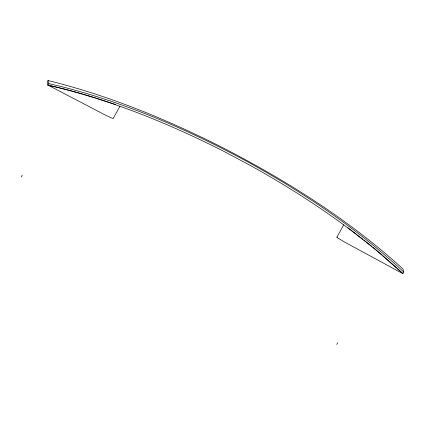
<?xml version="1.0" encoding="UTF-8"?>
<svg xmlns="http://www.w3.org/2000/svg" width="425" height="425" viewBox="0 0 425 425"><rect width="100%" height="100%" fill="white"/><g stroke="black" fill="none" stroke-linecap="round" stroke-linejoin="round"><path stroke-width="0.64" d="M347.953 227.742L375.44 249.512L402.842 273.636L403.75 271.995L402.969 268.94C349.913 220.617 288.74 181.953 225.213 148.962L224.273 148.474C168.082 119.908 109.363 95.614 48.041 80.532L47.133 82.168L47.908 85.223C109.129 99.2 167.758 122.931 223.656 151.268L249.273 164.868C288.32 186.463 326.007 210.641 361.197 238.112M47.908 85.223L48.822 83.587L48.041 80.532M21.25 176.997L22.233 175.222M58.708 87.587L47.86 85.032L105.405 115.117L112.71 118.511L113.093 118.58L119.978 106.181M402.842 273.636L344.973 242.292L337.386 237.782L336.876 237.23L343.756 224.83M336.743 344.468L337.726 342.699M336.876 237.23L337.264 237.293M48.822 83.587C119.117 99.732 186.049 128.339 249.252 162.722L250.187 163.227C305.102 193.726 357.728 229.059 403.75 271.995M59.346 87.736L70.481 90.621M71.097 90.78L73.483 91.449M74.078 91.614L82.493 93.989M83.093 94.159L95.306 97.862M115.579 104.497L112.487 103.514M95.912 98.058L111.945 103.339M361.388 238.106L362.908 239.291M363.922 240.077L371.907 246.5M372.906 247.308L382.091 254.968M383.047 255.776L396.504 267.654M397.471 268.547L402.788 273.44"/></g></svg>
